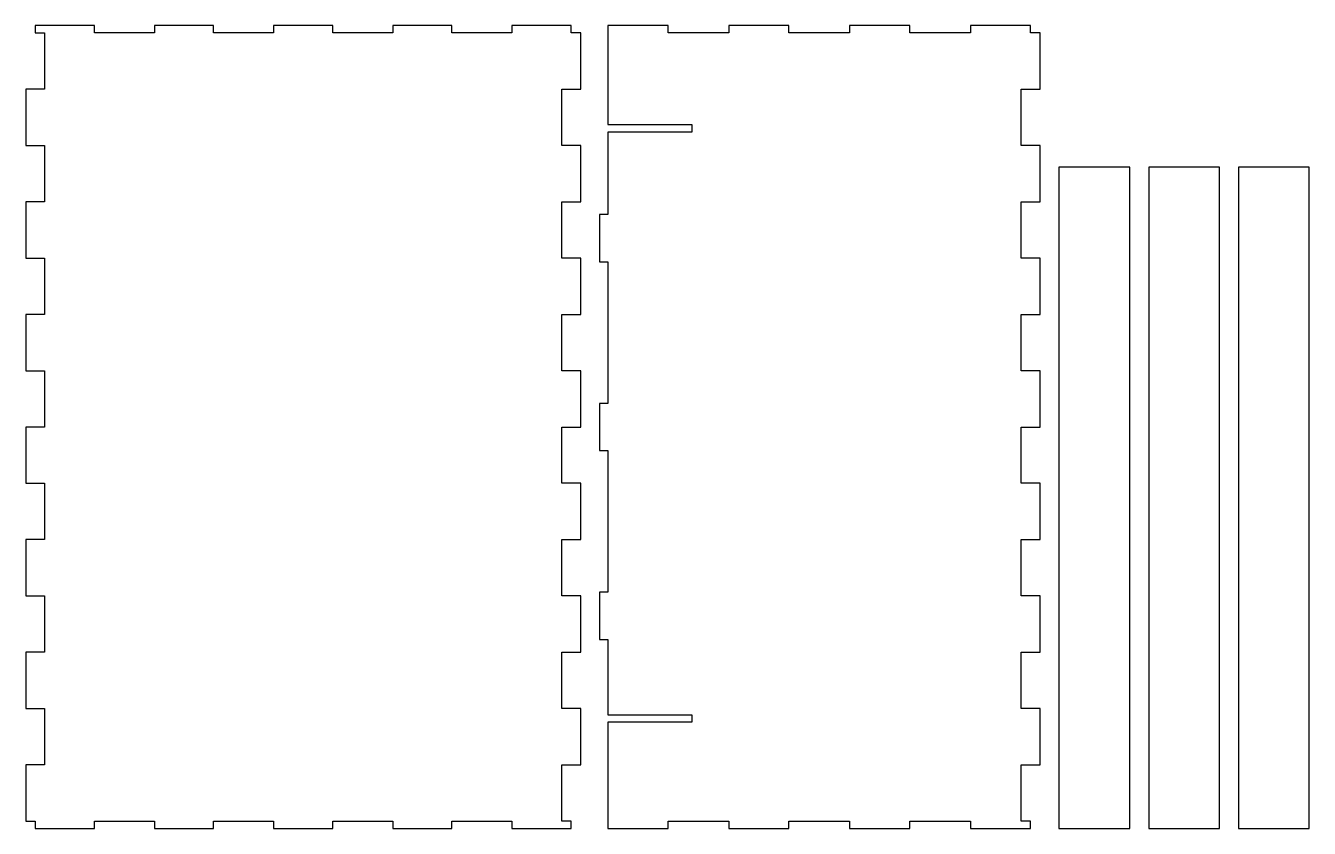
# Model space of a CAD drawing. Header units: millimetres. Extents: x 20 to 564, y 20 to 360.
import ezdxf

# ---------------------------------------------------------------- set-up
doc = ezdxf.new("R2010")
doc.units = ezdxf.units.MM
doc.layers.add('CORTE', color=7, linetype='CONTINUOUS')

msp = doc.modelspace()

# ---------------------------------------------------------------- linework, layer by layer
at = {"layer": 'CORTE'}
for points in [[(225.852778, 20), (251, 20), (251, 23), (247, 23), (247, 46.857143), (255, 46.857143), (255, 70.714286), (247, 70.714286), (247, 94.571429), (255, 94.571429), (255, 118.428571), (247, 118.428571), (247, 142.285714), (255, 142.285714), (255, 166.142857), (247, 166.142857), (247, 190), (255, 190), (255, 213.857143), (247, 213.857143), (247, 237.714286), (255, 237.714286), (255, 261.571429), (247, 261.571429), (247, 285.428571), (255, 285.428571), (255, 309.285714), (247, 309.285714), (247, 333.142857), (255, 333.142857), (255, 357), (251, 357), (251, 360), (225.852778, 360), (225.852778, 357), (200.480556, 357), (200.480556, 360), (175.408333, 360), (175.408333, 357), (150.036111, 357), (150.036111, 360), (124.963889, 360), (124.963889, 357), (99.591667, 357), (99.591667, 360), (74.519444, 360), (74.519444, 357), (49.147222, 357), (49.147222, 360), (24, 360), (24, 357), (28, 357), (28, 333.142857), (20, 333.142857), (20, 309.285714), (28, 309.285714), (28, 285.428571), (20, 285.428571), (20, 261.571429), (28, 261.571429), (28, 237.714286), (20, 237.714286), (20, 213.857143), (28, 213.857143), (28, 190), (20, 190), (20, 166.142857), (28, 166.142857), (28, 142.285714), (20, 142.285714), (20, 118.428571), (28, 118.428571), (28, 94.571429), (20, 94.571429), (20, 70.714286), (28, 70.714286), (28, 46.857143), (20, 46.857143), (20, 23), (24, 23), (24, 20), (49.147222, 20), (49.147222, 23), (74.519444, 23), (74.519444, 20), (99.591667, 20), (99.591667, 23), (124.963889, 23), (124.963889, 20), (150.036111, 20), (150.036111, 23), (175.408333, 23), (175.408333, 20), (200.480556, 20), (200.480556, 23), (225.852778, 23)], [(420.021729, 20), (445.518157, 20), (445.518157, 23), (441.518157, 23), (441.518157, 46.857143), (449.518157, 46.857143), (449.518157, 70.714286), (441.518157, 70.714286), (441.518157, 94.571429), (449.518157, 94.571429), (449.518157, 118.428571), (441.518157, 118.428571), (441.518157, 142.285714), (449.518157, 142.285714), (449.518157, 166.142857), (441.518157, 166.142857), (441.518157, 190), (449.518157, 190), (449.518157, 213.857143), (441.518157, 213.857143), (441.518157, 237.714286), (449.518157, 237.714286), (449.518157, 261.571429), (441.518157, 261.571429), (441.518157, 285.428571), (449.518157, 285.428571), (449.518157, 309.285714), (441.518157, 309.285714), (441.518157, 333.142857), (449.518157, 333.142857), (449.518157, 357), (445.518157, 357), (445.518157, 360), (420.021729, 360), (420.021729, 357), (394.3003, 357), (394.3003, 360), (368.878872, 360), (368.878872, 357), (343.157443, 357), (343.157443, 360), (317.736014, 360), (317.736014, 357), (292.014586, 357), (292.014586, 360), (266.518157, 360), (266.518157, 318.075), (302.022157, 318.075), (302.022157, 314.925), (266.518157, 314.925), (266.518157, 280), (263, 280), (263, 260), (266.518157, 260), (266.518157, 200), (263, 200), (263, 180), (266.518157, 180), (266.518157, 120), (263, 120), (263, 100), (266.518157, 100), (266.518157, 68.075), (302.022157, 68.075), (302.022157, 64.925), (266.518157, 64.925), (266.518157, 20), (292.014586, 20), (292.014586, 23), (317.736014, 23), (317.736014, 20), (343.157443, 20), (343.157443, 23), (368.878872, 23), (368.878872, 20), (394.3003, 20), (394.3003, 23), (420.021729, 23)], [(487.518157, 300), (457.518157, 300), (457.518157, 20), (487.518157, 20)], [(525.518157, 300), (495.518157, 300), (495.518157, 20), (525.518157, 20)], [(563.518157, 300), (533.518157, 300), (533.518157, 20), (563.518157, 20)]]:
    msp.add_lwpolyline(points, close=True, dxfattribs=at)

doc.saveas('drawing.dxf')
